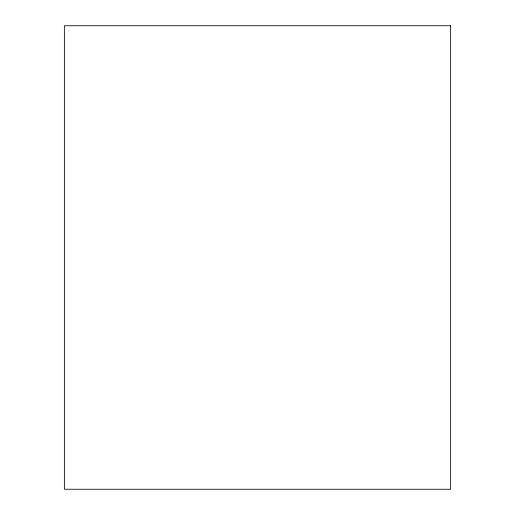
<?xml version="1.0" encoding="UTF-8"?>
<svg xmlns="http://www.w3.org/2000/svg" width="515" height="515" viewBox="0 0 515 515"><rect width="100%" height="100%" fill="white"/><g stroke="black" fill="none" stroke-linecap="round" stroke-linejoin="round"><path stroke-width="0.77" d="M450.625 25.75L64.375 25.75L64.375 489.25L450.625 489.25L450.625 25.75"/></g></svg>
